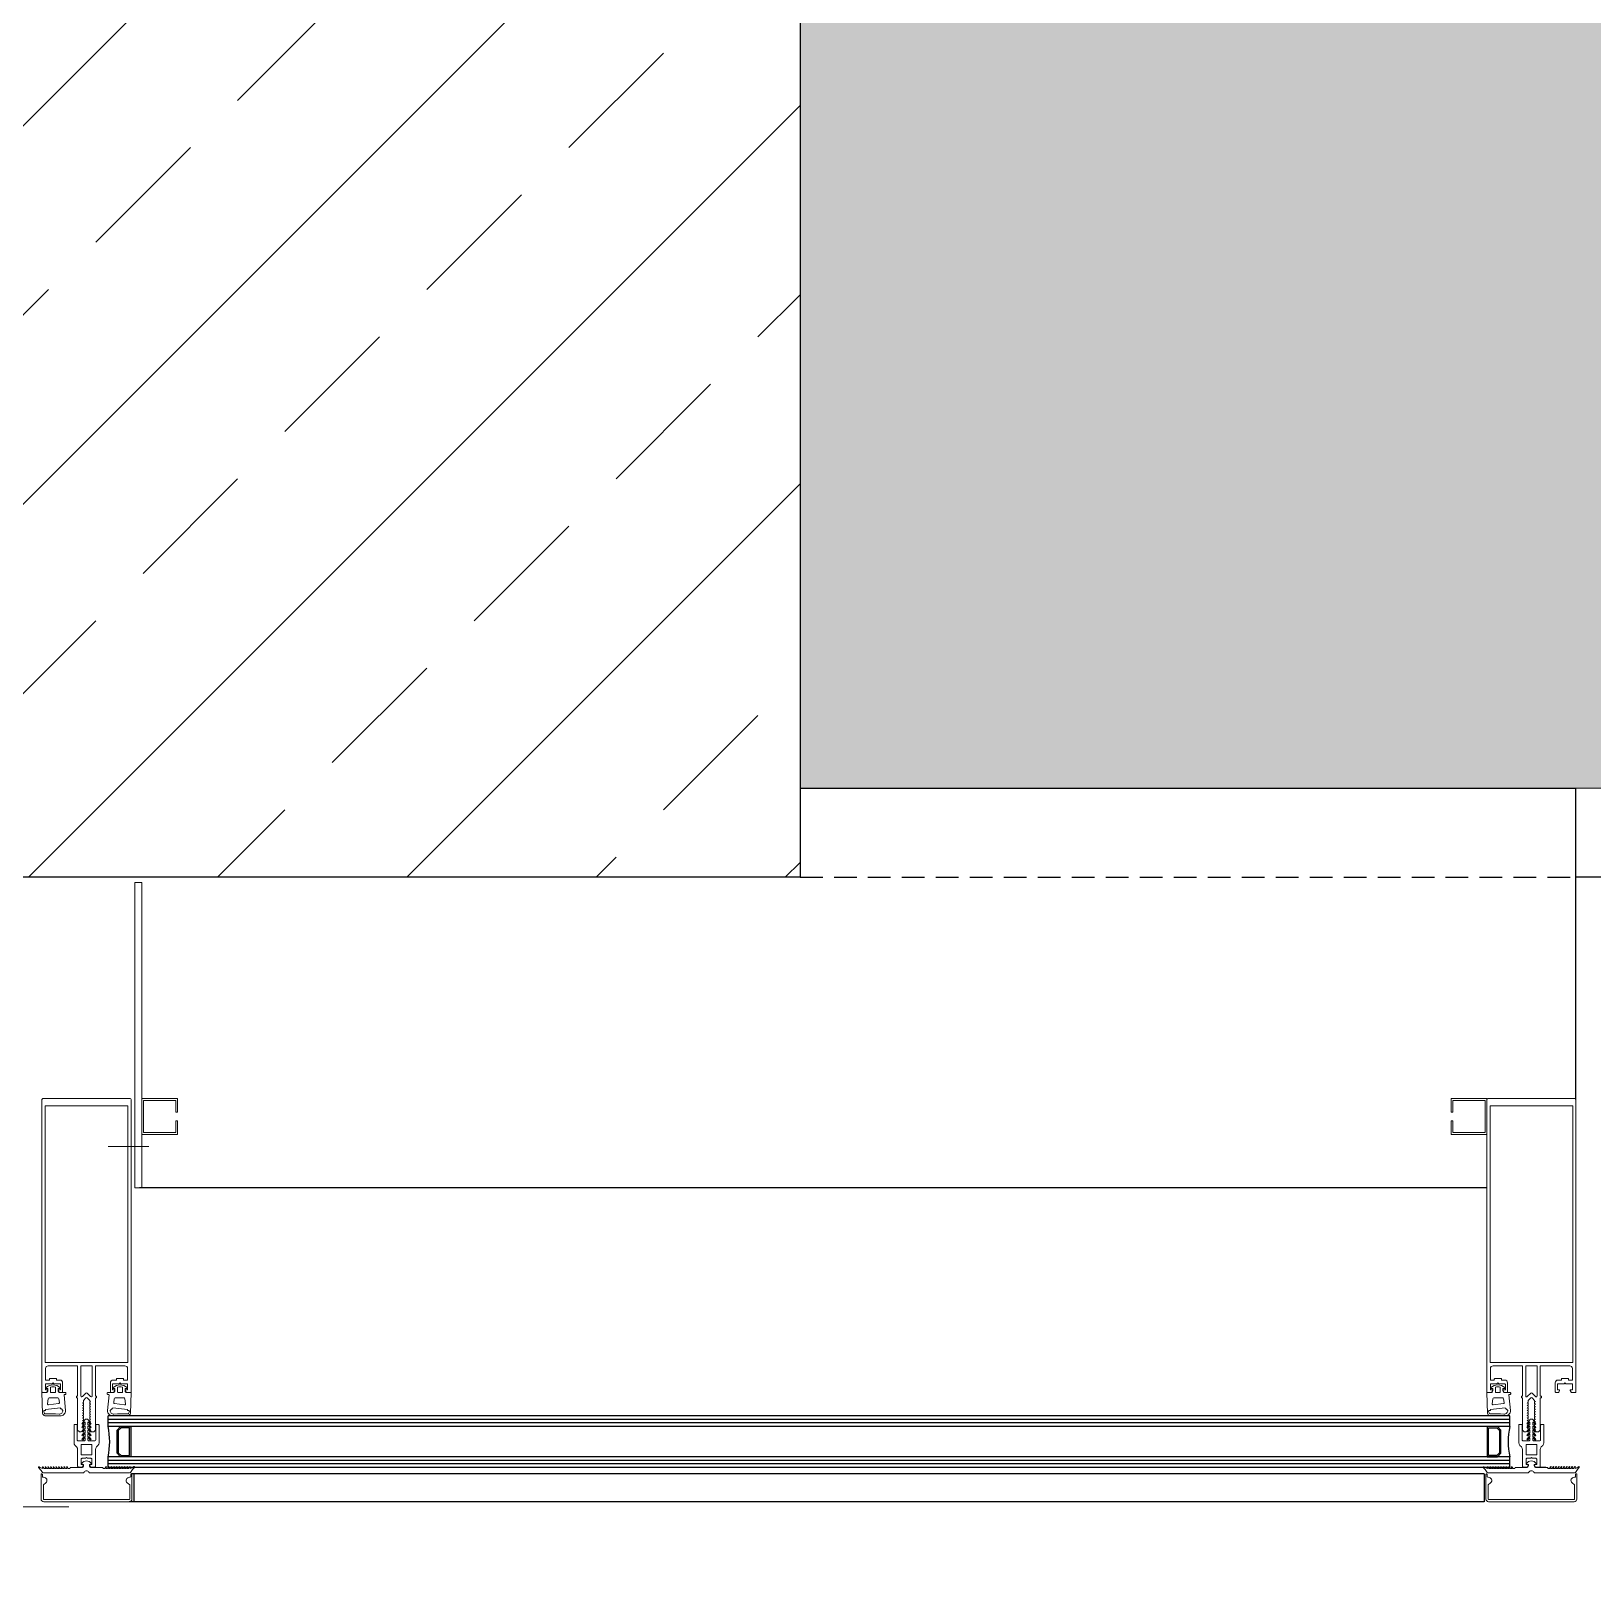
# Model space of a CAD drawing. Header units: metres. Extents: x -11920 to 1298, y -8631 to 433.
# Drawn here: x -4241.5 to -4154, y -8446 to -8358.5 of the extents above; entities that cross this region are included whole.
import ezdxf

# ---------------------------------------------------------------- set-up
doc = ezdxf.new("R2010")
doc.units = ezdxf.units.M
doc.header["$LTSCALE"] = 0.01
doc.header["$MEASUREMENT"] = 0
doc.linetypes.add('HIDDEN', pattern=[9.525, 6.35, -3.175])
doc.layers.get('0').update_dxf_attribs({"color": 30, "lineweight": 0})
for name, color, linetype in [('AG-ELEV-02', 152, 'Continuous'), ('AG-HIDDEN', 9, 'HIDDEN'), ('CAM', 1, 'Continuous'), ('V-0_Hatch_Concrete', 252, 'Continuous'), ('V-2_Column', 160, 'Continuous')]:
    doc.layers.add(name, color=color, linetype=linetype)
doc.layers.add('AG-Profile_Aluminium', color=122, linetype='Continuous', lineweight=9)
doc.layers.add('DOS-AG-Floor_PVC', color=91, linetype='Continuous', lineweight=15)

# ---------------------------------------------------------------- blocks, each defined once
blk = doc.blocks.new('150714_ARSA$0$KOLON 80X120')
at = {"layer": 'V-0_Hatch_Concrete'}
h = blk.add_hatch(dxfattribs=at)
h.set_pattern_fill('ANSI33', color=256, scale=60)
h.set_pattern_definition([(45, (-19036.79, -4512.143), (-10.606602, 10.606602), []), (45, (-19026.183, -4512.143), (-10.606602, 10.606602), [7.5, -3.75])])
h.paths.add_polyline_path([(0, 100), (80, 100), (80, 0), (0, 0)])
blk.add_lwpolyline([(0, 100), (80, 100), (80, 0), (0, 0), (0, 100)])
blk = doc.blocks.new('A$C671812AB')
at = {"ltscale": 2.5}
blk.add_line((-17336.1, -3299.42), (-17358.89, -3299.41), dxfattribs=at)
at = {"layer": 'AG-ELEV-02', "ltscale": 2.5}
for p, q in [((-16971.06, -3098.54), (-16536.05, -3098.54)), ((-16536.05, -3273.12), (-16536.05, -3098.54)), ((-15296.05, -3148.54), (-16536.05, -3148.54)), ((-16586.05, -3322.62), (-17341.43, -3322.62))]:
    blk.add_line(p, q, dxfattribs=at)
at = {"layer": 'AG-ELEV-02'}
for p, q in [((-16587.53, -3482.84), (-17345.93, -3482.84)), ((-17344.59, -3482.84), (-17344.59, -3498.54)), ((-16587.53, -3482.84), (-16587.53, -3498.54)), ((-16587.53, -3498.54), (-17347.08, -3498.54))]:
    blk.add_line(p, q, dxfattribs=at)
at = {"layer": 'AG-HIDDEN', "ltscale": 200}
blk.add_line((-16971.06, -3148.54), (-16536.05, -3148.54), dxfattribs=at)
at = {"layer": 'AG-Profile_Aluminium'}
blk.add_line((-17381.05, -3501.42), (-17408.6, -3501.42), dxfattribs=at)
for points in [[(-17340.03, -3151.54), (-17344.03, -3151.54), (-17344.05, -3322.62), (-17340.05, -3322.62), (-17340.03, -3151.54)], [(-17321.05, -3280.12), (-17320.05, -3280.12), (-17321.05, -3280.12), (-17321.05, -3273.62), (-17339.05, -3273.62), (-17339.05, -3291.62), (-17321.05, -3291.62), (-17321.05, -3285.12), (-17320.05, -3285.12), (-17320.05, -3292.62), (-17340.05, -3292.62), (-17340.05, -3272.62), (-17320.05, -3272.62), (-17320.05, -3280.12)], [(-16605.05, -3280.12), (-16606.05, -3280.12), (-16605.05, -3280.12), (-16605.05, -3273.62), (-16587.05, -3273.62), (-16587.05, -3291.62), (-16605.05, -3291.62), (-16605.05, -3285.12), (-16606.05, -3285.12), (-16606.05, -3292.62), (-16586.05, -3292.62), (-16586.05, -3272.62), (-16606.05, -3272.62), (-16606.05, -3280.12)]]:
    blk.add_lwpolyline(points, dxfattribs=at)
for points in [[(-17355.25, -3436.29), (-17355.68, -3437.12, -0.280185), (-17356.13, -3437.39), (-17357.15, -3437.39, -0.414214), (-17357.65, -3436.89), (-17357.65, -3431.89, -0.414214), (-17356.15, -3430.39), (-17354.25, -3430.39), (-17354.25, -3429.89, -0.414214), (-17353.75, -3429.39), (-17350.75, -3429.39, -0.414214), (-17350.25, -3429.89), (-17350.25, -3430.39), (-17348.05, -3430.39), (-17348.05, -3423.89, 0.414214), (-17349.55, -3422.39), (-17366.05, -3422.39), (-17366.05, -3439.39), (-17365.45, -3439.39), (-17365.45, -3440.19, -0.414898), (-17365.65, -3440.39), (-17366.05, -3440.39), (-17366.05, -3458.39), (-17367.05, -3459.39), (-17368.04, -3459.39, -0.401727), (-17369.25, -3458.27), (-17368.75, -3457.98), (-17369.25, -3457.7), (-17369.25, -3456.86), (-17369.25, -3456.86), (-17368.75, -3456.57), (-17369.25, -3456.28), (-17369.25, -3455.45), (-17368.75, -3455.16), (-17369.25, -3454.87), (-17369.25, -3454.04), (-17368.75, -3453.75), (-17369.25, -3453.46), (-17369.25, -3452.62), (-17368.75, -3452.34), (-17369.25, -3452.05), (-17369.25, -3451.21), (-17368.75, -3450.92), (-17369.25, -3450.64), (-17369.25, -3449.8), (-17368.75, -3449.51), (-17369.25, -3449.22), (-17369.25, -3448.39), (-17368.75, -3448.1), (-17369.25, -3447.81), (-17369.25, -3446.98), (-17368.75, -3446.69), (-17369.25, -3446.4), (-17369.25, -3445.56), (-17368.75, -3445.28), (-17369.25, -3444.99), (-17369.25, -3444.15), (-17368.75, -3443.86), (-17369.25, -3443.58), (-17369.25, -3442.74), (-17368.75, -3442.45), (-17369.25, -3442.16), (-17369.25, -3441.72), (-17370.7, -3440.28, 0.414204), (-17371.41, -3440.28), (-17372.85, -3441.72), (-17372.85, -3442.87), (-17373.35, -3443.16), (-17372.85, -3443.45), (-17372.85, -3444.28), (-17373.35, -3444.57), (-17372.85, -3444.86), (-17372.85, -3445.69), (-17373.35, -3445.98), (-17372.85, -3446.27), (-17372.85, -3447.11), (-17373.35, -3447.39), (-17372.85, -3447.68), (-17372.85, -3448.52), (-17373.35, -3448.81), (-17372.85, -3449.09), (-17372.85, -3449.93), (-17373.35, -3450.22), (-17372.85, -3450.51), (-17372.85, -3451.34), (-17373.35, -3451.63), (-17372.85, -3451.92), (-17372.85, -3452.75), (-17373.35, -3453.04), (-17372.85, -3453.33), (-17372.85, -3454.17), (-17373.35, -3454.45), (-17372.85, -3454.74), (-17372.85, -3455.58), (-17373.35, -3455.87), (-17372.85, -3456.15), (-17372.85, -3456.99), (-17373.35, -3457.28), (-17372.85, -3457.57), (-17372.85, -3458.4), (-17373.35, -3458.69), (-17373.06, -3458.86, -0.259555), (-17374.05, -3459.39), (-17375.05, -3459.39), (-17376.05, -3458.39), (-17376.05, -3440.39), (-17376.45, -3440.39, -0.414214), (-17376.65, -3440.19), (-17376.65, -3439.39), (-17376.05, -3439.39), (-17376.05, -3422.39), (-17392.55, -3422.39, 0.414214), (-17394.05, -3423.89), (-17394.05, -3430.39), (-17391.85, -3430.39), (-17391.85, -3429.89, -0.414214), (-17391.35, -3429.39), (-17388.35, -3429.39, -0.414214), (-17387.85, -3429.89), (-17387.85, -3430.39), (-17385.95, -3430.39, -0.414214), (-17384.45, -3431.89), (-17384.45, -3436.89, -0.414214), (-17384.95, -3437.39), (-17385.98, -3437.39, -0.280185), (-17386.42, -3437.12), (-17386.85, -3436.29), (-17386.85, -3435.89), (-17385.65, -3435.89), (-17385.65, -3432.89, 0.414214), (-17386.15, -3432.39), (-17389.35, -3432.39), (-17389.85, -3431.89), (-17390.35, -3432.39), (-17393.55, -3432.39, 0.414214), (-17394.05, -3432.89), (-17394.05, -3435.89), (-17392.85, -3435.89), (-17392.85, -3436.29), (-17393.28, -3437.12, -0.280185), (-17393.73, -3437.39), (-17395.55, -3437.39, -0.414214), (-17396.05, -3436.89), (-17396.05, -3273.12, -0.414214), (-17395.55, -3272.62), (-17346.56, -3272.62, -0.400911), (-17346.05, -3273.12), (-17346.05, -3436.89, -0.414214), (-17346.55, -3437.39), (-17348.38, -3437.39, -0.280185), (-17348.82, -3437.12), (-17349.25, -3436.29), (-17349.25, -3435.89), (-17348.05, -3435.89), (-17348.05, -3432.89, 0.414214), (-17348.55, -3432.39), (-17351.75, -3432.39), (-17352.25, -3431.89), (-17352.75, -3432.39), (-17355.95, -3432.39, 0.414214), (-17356.45, -3432.89), (-17356.45, -3435.89), (-17355.25, -3435.89)], [(-16545.25, -3436.29), (-16545.68, -3437.12, -0.280185), (-16546.13, -3437.39), (-16547.15, -3437.39, -0.414214), (-16547.65, -3436.89), (-16547.65, -3431.89, -0.414214), (-16546.15, -3430.39), (-16544.25, -3430.39), (-16544.25, -3429.89, -0.414214), (-16543.75, -3429.39), (-16540.75, -3429.39, -0.414214), (-16540.25, -3429.89), (-16540.25, -3430.39), (-16538.05, -3430.39), (-16538.05, -3423.89, 0.414214), (-16539.55, -3422.39), (-16556.05, -3422.39), (-16556.05, -3439.39), (-16555.45, -3439.39), (-16555.45, -3440.19, -0.414898), (-16555.65, -3440.39), (-16556.05, -3440.39), (-16556.05, -3458.39), (-16557.05, -3459.39), (-16558.04, -3459.39, -0.401727), (-16559.25, -3458.27), (-16558.75, -3457.98), (-16559.25, -3457.7), (-16559.25, -3456.86), (-16559.25, -3456.86), (-16558.75, -3456.57), (-16559.25, -3456.28), (-16559.25, -3455.45), (-16558.75, -3455.16), (-16559.25, -3454.87), (-16559.25, -3454.04), (-16558.75, -3453.75), (-16559.25, -3453.46), (-16559.25, -3452.62), (-16558.75, -3452.34), (-16559.25, -3452.05), (-16559.25, -3451.21), (-16558.75, -3450.92), (-16559.25, -3450.64), (-16559.25, -3449.8), (-16558.75, -3449.51), (-16559.25, -3449.22), (-16559.25, -3448.39), (-16558.75, -3448.1), (-16559.25, -3447.81), (-16559.25, -3446.98), (-16558.75, -3446.69), (-16559.25, -3446.4), (-16559.25, -3445.56), (-16558.75, -3445.28), (-16559.25, -3444.99), (-16559.25, -3444.15), (-16558.75, -3443.86), (-16559.25, -3443.58), (-16559.25, -3442.74), (-16558.75, -3442.45), (-16559.25, -3442.16), (-16559.25, -3441.72), (-16560.7, -3440.28, 0.414204), (-16561.41, -3440.28), (-16562.85, -3441.72), (-16562.85, -3442.87), (-16563.35, -3443.16), (-16562.85, -3443.45), (-16562.85, -3444.28), (-16563.35, -3444.57), (-16562.85, -3444.86), (-16562.85, -3445.69), (-16563.35, -3445.98), (-16562.85, -3446.27), (-16562.85, -3447.11), (-16563.35, -3447.39), (-16562.85, -3447.68), (-16562.85, -3448.52), (-16563.35, -3448.81), (-16562.85, -3449.09), (-16562.85, -3449.93), (-16563.35, -3450.22), (-16562.85, -3450.51), (-16562.85, -3451.34), (-16563.35, -3451.63), (-16562.85, -3451.92), (-16562.85, -3452.75), (-16563.35, -3453.04), (-16562.85, -3453.33), (-16562.85, -3454.17), (-16563.35, -3454.45), (-16562.85, -3454.74), (-16562.85, -3455.58), (-16563.35, -3455.87), (-16562.85, -3456.15), (-16562.85, -3456.99), (-16563.35, -3457.28), (-16562.85, -3457.57), (-16562.85, -3458.4), (-16563.35, -3458.69), (-16563.06, -3458.86, -0.259555), (-16564.05, -3459.39), (-16565.05, -3459.39), (-16566.05, -3458.39), (-16566.05, -3440.39), (-16566.45, -3440.39, -0.414214), (-16566.65, -3440.19), (-16566.65, -3439.39), (-16566.05, -3439.39), (-16566.05, -3422.39), (-16582.55, -3422.39, 0.414214), (-16584.05, -3423.89), (-16584.05, -3430.39), (-16581.85, -3430.39), (-16581.85, -3429.89, -0.414214), (-16581.35, -3429.39), (-16578.35, -3429.39, -0.414214), (-16577.85, -3429.89), (-16577.85, -3430.39), (-16575.95, -3430.39, -0.414214), (-16574.45, -3431.89), (-16574.45, -3436.89, -0.414214), (-16574.95, -3437.39), (-16575.98, -3437.39, -0.280185), (-16576.42, -3437.12), (-16576.85, -3436.29), (-16576.85, -3435.89), (-16575.65, -3435.89), (-16575.65, -3432.89, 0.414214), (-16576.15, -3432.39), (-16579.35, -3432.39), (-16579.85, -3431.89), (-16580.35, -3432.39), (-16583.55, -3432.39, 0.414214), (-16584.05, -3432.89), (-16584.05, -3435.89), (-16582.85, -3435.89), (-16582.85, -3436.29), (-16583.28, -3437.12, -0.280185), (-16583.73, -3437.39), (-16585.55, -3437.39, -0.414214), (-16586.05, -3436.89), (-16586.05, -3273.12, -0.414214), (-16585.55, -3272.62), (-16536.56, -3272.62, -0.400911), (-16536.05, -3273.12), (-16536.05, -3436.89, -0.414214), (-16536.55, -3437.39), (-16538.38, -3437.39, -0.280185), (-16538.82, -3437.12), (-16539.25, -3436.29), (-16539.25, -3435.89), (-16538.05, -3435.89), (-16538.05, -3432.89, 0.414214), (-16538.55, -3432.39), (-16541.75, -3432.39), (-16542.25, -3431.89), (-16542.75, -3432.39), (-16545.95, -3432.39, 0.414214), (-16546.45, -3432.89), (-16546.45, -3435.89), (-16545.25, -3435.89)], [(-17370.7, -3437.66, 0.414204), (-17371.41, -3437.66), (-17373.35, -3439.6, -0.668177), (-17374.2, -3439.25), (-17374.2, -3422.39), (-17367.9, -3422.39), (-17367.9, -3439.25, -0.668169), (-17368.76, -3439.6)], [(-16560.7, -3437.66, 0.414204), (-16561.41, -3437.66), (-16563.35, -3439.6, -0.668177), (-16564.2, -3439.25), (-16564.2, -3422.39), (-16557.9, -3422.39), (-16557.9, -3439.25, -0.668169), (-16558.76, -3439.6)], [(-17369.27, -3477.69), (-17369.27, -3478.09), (-17368.84, -3478.92, 0.280182), (-17368.39, -3479.19), (-17366.57, -3479.19, 0.414214), (-17366.07, -3478.69), (-17366.07, -3469.22, -0.198912), (-17365.48, -3467.8), (-17364.65, -3466.97, 0.198912), (-17364.07, -3465.56), (-17364.07, -3455.69, 0.414214), (-17364.57, -3455.19), (-17365.37, -3455.19, 0.414214), (-17365.87, -3455.69), (-17365.87, -3463.89, -0.414156), (-17366.37, -3464.39), (-17369.77, -3464.39, -0.414272), (-17370.27, -3463.89), (-17370.27, -3462.9, -0.414214), (-17370.17, -3462.8), (-17369.89, -3462.8, -0.244698), (-17369.81, -3462.84), (-17369.11, -3463.83, 0.414214), (-17368.83, -3463.88), (-17368.51, -3463.65), (-17369.44, -3462.33, 0.244698), (-17369.68, -3462.2), (-17369.97, -3462.2, -0.414214), (-17370.27, -3461.9), (-17370.27, -3460.67, -0.414214), (-17370.17, -3460.57), (-17369.89, -3460.57, -0.244698), (-17369.81, -3460.61), (-17369.11, -3461.6, 0.414214), (-17368.83, -3461.65), (-17368.51, -3461.42), (-17369.44, -3460.1, 0.244698), (-17369.68, -3459.97), (-17369.97, -3459.97, -0.414214), (-17370.27, -3459.67), (-17370.27, -3458.44, -0.414214), (-17370.17, -3458.34), (-17369.89, -3458.34, -0.244698), (-17369.81, -3458.38), (-17369.11, -3459.37, 0.414214), (-17368.83, -3459.42), (-17368.51, -3459.19), (-17369.44, -3457.87, 0.244698), (-17369.68, -3457.74), (-17369.97, -3457.74, -0.414214), (-17370.27, -3457.44), (-17370.27, -3456.21, -0.414214), (-17370.17, -3456.11), (-17369.89, -3456.11, -0.244698), (-17369.81, -3456.15), (-17369.11, -3457.14, 0.414214), (-17368.83, -3457.19), (-17368.51, -3456.96), (-17369.44, -3455.64, 0.244698), (-17369.68, -3455.51), (-17369.97, -3455.51, -0.414214), (-17370.27, -3455.21), (-17370.27, -3453.98, -0.414214), (-17370.17, -3453.88), (-17370.02, -3453.88, -0.244698), (-17369.94, -3453.92), (-17369.11, -3455.1, 0.414214), (-17368.83, -3455.15), (-17368.51, -3454.92), (-17370.12, -3452.61, 0), (-17370.12, -3452.61, 0.244698), (-17370.94, -3452.19), (-17371.2, -3452.19, 0.244698), (-17372.01, -3452.61), (-17373.63, -3454.92), (-17373.3, -3455.15, 0.414214), (-17373.02, -3455.1), (-17372.2, -3453.92, -0.244698), (-17372.11, -3453.88), (-17371.97, -3453.88, -0.414214), (-17371.87, -3453.98), (-17371.87, -3455.21, -0.414214), (-17372.17, -3455.51), (-17372.45, -3455.51, 0.244698), (-17372.7, -3455.64), (-17373.63, -3456.96), (-17373.3, -3457.19, 0.414214), (-17373.02, -3457.14), (-17372.33, -3456.15, -0.244698), (-17372.24, -3456.11), (-17371.97, -3456.11, -0.414214), (-17371.87, -3456.21), (-17371.87, -3457.44, -0.414214), (-17372.17, -3457.74), (-17372.45, -3457.74, 0.244698), (-17372.7, -3457.87), (-17373.63, -3459.19), (-17373.3, -3459.42, 0.414214), (-17373.02, -3459.37), (-17372.33, -3458.38, -0.244698), (-17372.24, -3458.34), (-17371.97, -3458.34, -0.414214), (-17371.87, -3458.44), (-17371.87, -3459.67, -0.414214), (-17372.17, -3459.97), (-17372.45, -3459.97, 0.244698), (-17372.7, -3460.1), (-17373.63, -3461.42), (-17373.3, -3461.65, 0.414214), (-17373.02, -3461.6), (-17372.33, -3460.61, -0.244698), (-17372.24, -3460.57), (-17371.97, -3460.57, -0.414214), (-17371.87, -3460.67), (-17371.87, -3461.9, -0.414214), (-17372.17, -3462.2), (-17372.45, -3462.2, 0.244698), (-17372.7, -3462.33), (-17373.63, -3463.65), (-17373.3, -3463.88, 0.414214), (-17373.02, -3463.83), (-17372.33, -3462.84, -0.244698), (-17372.24, -3462.8), (-17371.97, -3462.8, -0.414214), (-17371.87, -3462.9), (-17371.87, -3463.89, -0.414214), (-17372.37, -3464.39), (-17375.77, -3464.39, -0.414214), (-17376.27, -3463.89), (-17376.27, -3455.69, 0.414214), (-17376.77, -3455.19), (-17377.57, -3455.19, 0.414214), (-17378.07, -3455.69), (-17378.07, -3465.56, 0.198912), (-17377.48, -3466.97), (-17376.65, -3467.8, -0.198912), (-17376.07, -3469.22), (-17376.07, -3478.69, 0.414214), (-17375.57, -3479.19), (-17373.74, -3479.19, 0.280182), (-17373.3, -3478.92), (-17372.87, -3478.09), (-17372.87, -3477.69), (-17374.07, -3477.69), (-17374.07, -3474.69, -0.414214), (-17373.57, -3474.19), (-17371.57, -3474.19), (-17371.07, -3473.69), (-17370.57, -3474.19), (-17368.57, -3474.19, -0.414214), (-17368.07, -3474.69), (-17368.07, -3477.69)], [(-16559.27, -3477.69), (-16559.27, -3478.09), (-16558.84, -3478.92, 0.280182), (-16558.39, -3479.19), (-16556.57, -3479.19, 0.414214), (-16556.07, -3478.69), (-16556.07, -3469.22, -0.198912), (-16555.48, -3467.8), (-16554.65, -3466.97, 0.198912), (-16554.07, -3465.56), (-16554.07, -3455.69, 0.414214), (-16554.57, -3455.19), (-16555.37, -3455.19, 0.414214), (-16555.87, -3455.69), (-16555.87, -3463.89, -0.414156), (-16556.37, -3464.39), (-16559.77, -3464.39, -0.414272), (-16560.27, -3463.89), (-16560.27, -3462.9, -0.414214), (-16560.17, -3462.8), (-16559.89, -3462.8, -0.244698), (-16559.81, -3462.84), (-16559.11, -3463.83, 0.414214), (-16558.83, -3463.88), (-16558.51, -3463.65), (-16559.44, -3462.33, 0.244698), (-16559.68, -3462.2), (-16559.97, -3462.2, -0.414214), (-16560.27, -3461.9), (-16560.27, -3460.67, -0.414214), (-16560.17, -3460.57), (-16559.89, -3460.57, -0.244698), (-16559.81, -3460.61), (-16559.11, -3461.6, 0.414214), (-16558.83, -3461.65), (-16558.51, -3461.42), (-16559.44, -3460.1, 0.244698), (-16559.68, -3459.97), (-16559.97, -3459.97, -0.414214), (-16560.27, -3459.67), (-16560.27, -3458.44, -0.414214), (-16560.17, -3458.34), (-16559.89, -3458.34, -0.244698), (-16559.81, -3458.38), (-16559.11, -3459.37, 0.414214), (-16558.83, -3459.42), (-16558.51, -3459.19), (-16559.44, -3457.87, 0.244698), (-16559.68, -3457.74), (-16559.97, -3457.74, -0.414214), (-16560.27, -3457.44), (-16560.27, -3456.21, -0.414214), (-16560.17, -3456.11), (-16559.89, -3456.11, -0.244698), (-16559.81, -3456.15), (-16559.11, -3457.14, 0.414214), (-16558.83, -3457.19), (-16558.51, -3456.96), (-16559.44, -3455.64, 0.244698), (-16559.68, -3455.51), (-16559.97, -3455.51, -0.414214), (-16560.27, -3455.21), (-16560.27, -3453.98, -0.414214), (-16560.17, -3453.88), (-16560.02, -3453.88, -0.244698), (-16559.94, -3453.92), (-16559.11, -3455.1, 0.414214), (-16558.83, -3455.15), (-16558.51, -3454.92), (-16560.12, -3452.61, 0), (-16560.12, -3452.61, 0.244698), (-16560.94, -3452.19), (-16561.2, -3452.19, 0.244698), (-16562.01, -3452.61), (-16563.63, -3454.92), (-16563.3, -3455.15, 0.414214), (-16563.02, -3455.1), (-16562.2, -3453.92, -0.244698), (-16562.11, -3453.88), (-16561.97, -3453.88, -0.414214), (-16561.87, -3453.98), (-16561.87, -3455.21, -0.414214), (-16562.17, -3455.51), (-16562.45, -3455.51, 0.244698), (-16562.7, -3455.64), (-16563.63, -3456.96), (-16563.3, -3457.19, 0.414214), (-16563.02, -3457.14), (-16562.33, -3456.15, -0.244698), (-16562.24, -3456.11), (-16561.97, -3456.11, -0.414214), (-16561.87, -3456.21), (-16561.87, -3457.44, -0.414214), (-16562.17, -3457.74), (-16562.45, -3457.74, 0.244698), (-16562.7, -3457.87), (-16563.63, -3459.19), (-16563.3, -3459.42, 0.414214), (-16563.02, -3459.37), (-16562.33, -3458.38, -0.244698), (-16562.24, -3458.34), (-16561.97, -3458.34, -0.414214), (-16561.87, -3458.44), (-16561.87, -3459.67, -0.414214), (-16562.17, -3459.97), (-16562.45, -3459.97, 0.244698), (-16562.7, -3460.1), (-16563.63, -3461.42), (-16563.3, -3461.65, 0.414214), (-16563.02, -3461.6), (-16562.33, -3460.61, -0.244698), (-16562.24, -3460.57), (-16561.97, -3460.57, -0.414214), (-16561.87, -3460.67), (-16561.87, -3461.9, -0.414214), (-16562.17, -3462.2), (-16562.45, -3462.2, 0.244698), (-16562.7, -3462.33), (-16563.63, -3463.65), (-16563.3, -3463.88, 0.414214), (-16563.02, -3463.83), (-16562.33, -3462.84, -0.244698), (-16562.24, -3462.8), (-16561.97, -3462.8, -0.414214), (-16561.87, -3462.9), (-16561.87, -3463.89, -0.414214), (-16562.37, -3464.39), (-16565.77, -3464.39, -0.414214), (-16566.27, -3463.89), (-16566.27, -3455.69, 0.414214), (-16566.77, -3455.19), (-16567.57, -3455.19, 0.414214), (-16568.07, -3455.69), (-16568.07, -3465.56, 0.198912), (-16567.48, -3466.97), (-16566.65, -3467.8, -0.198912), (-16566.07, -3469.22), (-16566.07, -3478.69, 0.414214), (-16565.57, -3479.19), (-16563.74, -3479.19, 0.280182), (-16563.3, -3478.92), (-16562.87, -3478.09), (-16562.87, -3477.69), (-16564.07, -3477.69), (-16564.07, -3474.69, -0.414214), (-16563.57, -3474.19), (-16561.57, -3474.19), (-16561.07, -3473.69), (-16560.57, -3474.19), (-16558.57, -3474.19, -0.414214), (-16558.07, -3474.69), (-16558.07, -3477.69)], [(-17371.05, -3497.24), (-17347.08, -3497.24, 0.415475), (-17346.88, -3497.04), (-17346.88, -3489.13), (-17348.21, -3488.02, -0.734294), (-17346.89, -3484.85, 0.180054), (-17346.3, -3484.63), (-17346.3, -3483.2, -1.029401), (-17345.58, -3483.21), (-17345.58, -3497.04, -0.414214), (-17347.08, -3498.54), (-17395.03, -3498.54, -0.414214), (-17396.53, -3497.04), (-17396.53, -3483.21, -1.029594), (-17395.81, -3483.2), (-17395.81, -3484.63, 0.18004), (-17395.22, -3484.85, -0.734976), (-17393.9, -3488.02), (-17395.23, -3489.13), (-17395.23, -3497.04, 0.415536), (-17395.02, -3497.24)], [(-16561.05, -3497.24), (-16537.08, -3497.24, 0.415475), (-16536.88, -3497.04), (-16536.88, -3489.13), (-16538.21, -3488.02, -0.734294), (-16536.89, -3484.85, 0.180054), (-16536.3, -3484.63), (-16536.3, -3483.2, -1.029401), (-16535.58, -3483.21), (-16535.58, -3497.04, -0.414214), (-16537.08, -3498.54), (-16585.03, -3498.54, -0.414214), (-16586.53, -3497.04), (-16586.53, -3483.21, -1.029594), (-16585.81, -3483.2), (-16585.81, -3484.63, 0.18004), (-16585.22, -3484.85, -0.734976), (-16583.9, -3488.02), (-16585.23, -3489.13), (-16585.23, -3497.04, 0.415536), (-16585.02, -3497.24)]]:
    blk.add_lwpolyline(points, format="xyb", close=True, dxfattribs=at)
for points in [[(-17347.9, -3420.54), (-17394.2, -3420.54), (-17394.2, -3276.62), (-17347.9, -3276.62)], [(-16537.9, -3420.54), (-16584.2, -3420.54), (-16584.2, -3276.62), (-16537.9, -3276.62)], [(-17374.07, -3472.19), (-17368.07, -3472.19), (-17368.07, -3466.39), (-17374.07, -3466.39)], [(-16564.07, -3472.19), (-16558.07, -3472.19), (-16558.07, -3466.39), (-16564.07, -3466.39)]]:
    blk.add_lwpolyline(points, close=True, dxfattribs=at)
at = {"layer": 'AG-Profile_Aluminium', "color": 9}
for points in [[(-17385.98, -3450.44, 0.433199), (-17382.79, -3447.45), (-17383.65, -3438.69, -0.414214), (-17383.35, -3438.39), (-17382.95, -3438.39, 0.414214), (-17382.65, -3438.09), (-17382.65, -3437.69, 0.414214), (-17382.95, -3437.39), (-17386, -3437.39, -0.414214), (-17387, -3436.39), (-17387, -3435.09), (-17385.95, -3435.09), (-17385.95, -3434.59, 0.384615), (-17393.75, -3434.59), (-17393.75, -3435.09), (-17392.7, -3435.09), (-17392.7, -3436.39, -0.414214), (-17393.7, -3437.39), (-17396.05, -3437.39), (-17395.72, -3449.04, 0.213288), (-17394.38, -3450.38, -0.005109)], [(-17386.72, -3443.49, 0.425894), (-17386.29, -3442.92), (-17386.62, -3440.81, 0.3686), (-17387.12, -3440.39), (-17392.1, -3440.39, 0.375315), (-17392.59, -3440.82), (-17392.97, -3443.61, 0.490444), (-17392.42, -3444.17)], [(-17388.5, -3434.28, 0.142901), (-17391.2, -3434.28), (-17391.2, -3437.09, 0.414214), (-17390.9, -3437.39), (-17388.8, -3437.39, 0.414214), (-17388.5, -3437.09)], [(-17356.14, -3450.44, -0.433199), (-17359.33, -3447.45), (-17358.46, -3438.69, 0.414214), (-17358.76, -3438.39), (-17359.16, -3438.39, -0.414214), (-17359.46, -3438.09), (-17359.46, -3437.69, -0.414214), (-17359.16, -3437.39), (-17356.11, -3437.39, 0.414214), (-17355.11, -3436.39), (-17355.11, -3435.09), (-17356.16, -3435.09), (-17356.16, -3434.59, -0.384615), (-17348.36, -3434.59), (-17348.36, -3435.09), (-17349.41, -3435.09), (-17349.41, -3436.39, 0.414214), (-17348.41, -3437.39), (-17346.06, -3437.39), (-17346.4, -3449.04, -0.213288), (-17347.74, -3450.38, 0.005109)], [(-17355.4, -3443.49, -0.425894), (-17355.83, -3442.92), (-17355.49, -3440.81, -0.3686), (-17355, -3440.39), (-17350.02, -3440.39, -0.375315), (-17349.53, -3440.82), (-17349.15, -3443.61, -0.490444), (-17349.7, -3444.17)], [(-17353.61, -3434.28, -0.142901), (-17350.91, -3434.28), (-17350.91, -3437.09, -0.414214), (-17351.21, -3437.39), (-17353.31, -3437.39, -0.414214), (-17353.61, -3437.09)], [(-16575.98, -3450.44, 0.433199), (-16572.79, -3447.45), (-16573.65, -3438.69, -0.414214), (-16573.35, -3438.39), (-16572.95, -3438.39, 0.414214), (-16572.65, -3438.09), (-16572.65, -3437.69, 0.414214), (-16572.95, -3437.39), (-16576, -3437.39, -0.414214), (-16577, -3436.39), (-16577, -3435.09), (-16575.95, -3435.09), (-16575.95, -3434.59, 0.384615), (-16583.75, -3434.59), (-16583.75, -3435.09), (-16582.7, -3435.09), (-16582.7, -3436.39, -0.414214), (-16583.7, -3437.39), (-16586.05, -3437.39), (-16585.72, -3449.04, 0.213288), (-16584.38, -3450.38, -0.005109)], [(-16576.72, -3443.49, 0.425894), (-16576.29, -3442.92), (-16576.62, -3440.81, 0.3686), (-16577.12, -3440.39), (-16582.1, -3440.39, 0.375315), (-16582.59, -3440.82), (-16582.97, -3443.61, 0.490444), (-16582.42, -3444.17)], [(-16578.5, -3434.28, 0.142901), (-16581.2, -3434.28), (-16581.2, -3437.09, 0.414214), (-16580.9, -3437.39), (-16578.8, -3437.39, 0.414214), (-16578.5, -3437.09)], [(-17394.57, -3447.39), (-17394.05, -3447.39), (-17393.99, -3446.88), (-17385.73, -3445.9), (-17385.65, -3446.39), (-17385.15, -3446.39), (-17384.29, -3447.41, -0.436697), (-17386.44, -3449.4, 0.010178), (-17394.42, -3449.25, -0.26621), (-17394.74, -3448.74), (-17395.07, -3447.89, -0.414214)], [(-17347.55, -3447.39), (-17348.06, -3447.39), (-17348.13, -3446.88), (-17356.39, -3445.9), (-17356.46, -3446.39), (-17356.96, -3446.39), (-17357.83, -3447.41, 0.436697), (-17355.68, -3449.4, -0.010178), (-17347.7, -3449.25, 0.26621), (-17347.38, -3448.74), (-17347.05, -3447.89, 0.414214)], [(-16584.57, -3447.39), (-16584.05, -3447.39), (-16583.99, -3446.88), (-16575.73, -3445.9), (-16575.65, -3446.39), (-16575.15, -3446.39), (-16574.29, -3447.41, -0.436697), (-16576.44, -3449.4, 0.010178), (-16584.42, -3449.25, -0.26621), (-16584.74, -3448.74), (-16585.07, -3447.89, -0.414214)], [(-17357.42, -3479.07), (-17357.88, -3479.94), (-17358.78, -3479.94), (-17358.43, -3479.07, 0.834458), (-17358.92, -3479.07), (-17359.38, -3479.94), (-17360.28, -3479.94), (-17359.93, -3479.07, 0.834458), (-17360.42, -3479.07), (-17360.88, -3479.94), (-17361.78, -3479.94), (-17361.83, -3479.64, 0.363249), (-17362.08, -3479.44), (-17368.43, -3479.44, -0.414214), (-17369.43, -3478.44), (-17369.43, -3477.64), (-17368.38, -3477.64), (-17368.38, -3477.14, 0.543452), (-17373.78, -3477.14), (-17373.78, -3477.64), (-17372.73, -3477.64), (-17372.73, -3478.44, -0.414214), (-17373.73, -3479.44), (-17380.07, -3479.44, 0.363249), (-17380.32, -3479.64), (-17380.37, -3479.94), (-17381.28, -3479.94), (-17381.82, -3479.15, 0.834458), (-17382.32, -3479.15), (-17381.87, -3479.94), (-17382.78, -3479.94), (-17383.32, -3479.15, 0.834458), (-17383.82, -3479.15), (-17383.37, -3479.94), (-17384.28, -3479.94), (-17384.82, -3479.15, 0.834458), (-17385.32, -3479.15), (-17384.87, -3479.94), (-17385.78, -3479.94), (-17386.32, -3479.15, 0.834458), (-17386.82, -3479.15), (-17386.37, -3479.94), (-17387.28, -3479.94), (-17387.82, -3479.15, 0.834458), (-17388.32, -3479.15), (-17387.87, -3479.94), (-17388.78, -3479.94), (-17389.32, -3479.15, 0.834458), (-17389.82, -3479.15), (-17389.37, -3479.94), (-17390.28, -3479.94), (-17390.82, -3479.15, 0.834458), (-17391.32, -3479.15), (-17390.87, -3479.94), (-17391.78, -3479.94), (-17392.32, -3479.15, 0.834458), (-17392.82, -3479.15), (-17392.37, -3479.94), (-17393.28, -3479.94), (-17393.82, -3479.15, 0.834458), (-17394.32, -3479.15), (-17393.87, -3479.94), (-17394.78, -3479.94), (-17395.32, -3479.15, 0.833224), (-17395.82, -3479.15), (-17395.84, -3479.27, -0.121295), (-17395.56, -3480, -0.083975), (-17397.71, -3478.97, 0.853065), (-17398, -3479.37, -0.075674), (-17396.16, -3481.68, 0.344474), (-17395.19, -3482.44), (-17373.29, -3482.44, 0.253164), (-17372.46, -3481.98, -0.541002), (-17369.69, -3481.98, 0.253164), (-17368.86, -3482.44), (-17346.96, -3482.44, 0.344474), (-17345.99, -3481.68, -0.075525), (-17344.25, -3479.29, 0.853065), (-17344.53, -3478.89, -0.085692), (-17346.59, -3480, -0.114183), (-17346.41, -3479.19), (-17346.43, -3479.07, 0.833224), (-17346.92, -3479.07), (-17347.38, -3479.94), (-17348.28, -3479.94), (-17347.93, -3479.07, 0.834458), (-17348.42, -3479.07), (-17348.88, -3479.94), (-17349.78, -3479.94), (-17349.43, -3479.07, 0.834458), (-17349.92, -3479.07), (-17350.38, -3479.94), (-17351.28, -3479.94), (-17350.93, -3479.07, 0.834458), (-17351.42, -3479.07), (-17351.88, -3479.94), (-17352.78, -3479.94), (-17352.43, -3479.07, 0.834458), (-17352.92, -3479.07), (-17353.38, -3479.94), (-17354.28, -3479.94), (-17353.93, -3479.07, 0.834458), (-17354.42, -3479.07), (-17354.88, -3479.94), (-17355.78, -3479.94), (-17355.43, -3479.07, 0.834458), (-17355.92, -3479.07), (-17356.38, -3479.94), (-17357.28, -3479.94), (-17356.93, -3479.07, 0.834458)]]:
    blk.add_lwpolyline(points, format="xyb", close=True, dxfattribs=at)
blk.add_lwpolyline([(-16570.32, -3479.64), (-16570.37, -3479.94), (-16571.28, -3479.94), (-16571.82, -3479.15, 0.834458), (-16572.32, -3479.15), (-16571.87, -3479.94), (-16572.78, -3479.94), (-16573.32, -3479.15, 0.834458), (-16573.82, -3479.15), (-16573.37, -3479.94), (-16574.28, -3479.94), (-16574.82, -3479.15, 0.834458), (-16575.32, -3479.15), (-16574.87, -3479.94), (-16575.78, -3479.94), (-16576.32, -3479.15, 0.834458), (-16576.82, -3479.15), (-16576.37, -3479.94), (-16577.28, -3479.94), (-16577.82, -3479.15, 0.834458), (-16578.32, -3479.15), (-16577.87, -3479.94), (-16578.78, -3479.94), (-16579.32, -3479.15, 0.834458), (-16579.82, -3479.15), (-16579.37, -3479.94), (-16580.28, -3479.94), (-16580.82, -3479.15, 0.834458), (-16581.32, -3479.15), (-16580.87, -3479.94), (-16581.78, -3479.94), (-16582.32, -3479.15, 0.834458), (-16582.82, -3479.15), (-16582.37, -3479.94), (-16583.28, -3479.94), (-16583.82, -3479.15, 0.834458), (-16584.32, -3479.15), (-16583.87, -3479.94), (-16584.78, -3479.94), (-16585.32, -3479.15, 0.833224), (-16585.82, -3479.15), (-16585.84, -3479.27, -0.121295), (-16585.56, -3480, -0.083975), (-16587.71, -3478.97, 0.853065), (-16588, -3479.37, -0.075674), (-16586.16, -3481.68, 0.344474), (-16585.19, -3482.44), (-16563.29, -3482.44, 0.253164), (-16562.46, -3481.98, -0.541002), (-16559.69, -3481.98, 0.253164), (-16558.86, -3482.44), (-16536.96, -3482.44, 0.344474), (-16535.99, -3481.68, -0.075525), (-16534.25, -3479.29, 0.853065), (-16534.53, -3478.89, -0.085692), (-16536.59, -3480, -0.114183), (-16536.41, -3479.19), (-16536.43, -3479.07, 0.833224), (-16536.92, -3479.07), (-16537.38, -3479.94), (-16538.28, -3479.94), (-16537.93, -3479.07, 0.834458), (-16538.42, -3479.07), (-16538.88, -3479.94), (-16539.78, -3479.94), (-16539.43, -3479.07, 0.834458), (-16539.92, -3479.07), (-16540.38, -3479.94), (-16541.28, -3479.94), (-16540.93, -3479.07, 0.834458), (-16541.42, -3479.07), (-16541.88, -3479.94), (-16542.78, -3479.94), (-16542.43, -3479.07, 0.834458), (-16542.92, -3479.07), (-16543.38, -3479.94), (-16544.28, -3479.94), (-16543.93, -3479.07, 0.834458), (-16544.42, -3479.07), (-16544.88, -3479.94), (-16545.78, -3479.94), (-16545.43, -3479.07, 0.834458), (-16545.92, -3479.07), (-16546.38, -3479.94), (-16547.28, -3479.94), (-16546.93, -3479.07, 0.834458), (-16547.42, -3479.07), (-16547.88, -3479.94), (-16548.78, -3479.94), (-16548.43, -3479.07, 0.834458), (-16548.92, -3479.07), (-16549.38, -3479.94), (-16550.28, -3479.94), (-16549.93, -3479.07, 0.834458), (-16550.42, -3479.07), (-16550.88, -3479.94), (-16551.78, -3479.94), (-16551.83, -3479.64, 0.363249), (-16552.08, -3479.44), (-16558.43, -3479.44, -0.414214), (-16559.43, -3478.44), (-16559.43, -3477.64), (-16558.38, -3477.64), (-16558.38, -3477.14, 0.543452), (-16563.78, -3477.14), (-16563.78, -3477.64), (-16562.73, -3477.64), (-16562.73, -3478.44, -0.414214), (-16563.73, -3479.44), (-16570.07, -3479.44)], format="xyb", dxfattribs=at)
at = {"layer": 'CAM'}
for p, q in [((-16573.14, -3450.39), (-17358.98, -3450.39)), ((-17358.98, -3456.39), (-17358.98, -3450.39)), ((-16573.14, -3452.39), (-17358.98, -3452.39)), ((-16573.14, -3454.39), (-17358.98, -3454.39)), ((-16573.14, -3456.39), (-17358.98, -3456.39)), ((-16573.14, -3456.39), (-16573.14, -3450.39)), ((-16573.14, -3473.39), (-17358.98, -3473.39)), ((-17358.98, -3479.39), (-17358.98, -3473.39)), ((-16573.14, -3475.39), (-17358.98, -3475.39)), ((-16573.14, -3479.39), (-16573.14, -3473.39)), ((-16573.14, -3477.39), (-17358.98, -3477.39)), ((-16573.14, -3479.39), (-17358.98, -3479.39)), ((-16552.94, -3479.39), (-16558.74, -3479.39))]:
    blk.add_line(p, q, dxfattribs=at)
for points in [[(-17346.28, -3456.39), (-17346.28, -3473.39), (-17351.98, -3473.39), (-17353.98, -3471.39), (-17353.98, -3458.39), (-17351.98, -3456.39)], [(-17346.98, -3457.09), (-17351.69, -3457.09), (-17353.28, -3458.68), (-17353.28, -3471.1), (-17351.69, -3472.69), (-17346.98, -3472.69)], [(-16585.84, -3456.39), (-16585.84, -3473.39), (-16580.14, -3473.39), (-16578.14, -3471.39), (-16578.14, -3458.39), (-16580.14, -3456.39)], [(-16585.14, -3457.09), (-16580.43, -3457.09), (-16578.84, -3458.68), (-16578.84, -3471.1), (-16580.43, -3472.69), (-16585.14, -3472.69)]]:
    blk.add_lwpolyline(points, close=True, dxfattribs=at)
for centre, start, end in [((-17398.26, -3464.89), 347.78946, 12.21054), ((-16533.86, -3464.89), 167.78946, 192.21054)]:
    blk.add_arc(centre, 40.19, start, end, dxfattribs=at)

msp = doc.modelspace()

# ---------------------------------------------------------------- hatches: boundary and pattern name
at = {"layer": 'DOS-AG-Floor_PVC'}
h = msp.add_hatch(dxfattribs=at)
h.set_pattern_fill('CROSS', color=256, scale=100, style=0)
h.set_pattern_definition([(0, (-1930.435, -7585.879), (25, 25), [12.5, -37.5]), (90, (-1924.185, -7592.129), (-25, 25), [12.5, -37.5])])
h.paths.add_polyline_path([(-1178.935, -8368.115), (-1178.935, -8568.115), (-1628.935, -8568.115), (-1628.935, -8368.115)], flags=16)
edge = h.paths.add_edge_path()
edge.add_line((-1671.935, -8624.411), (-1134.91, -8624.411))
edge.add_line((-1134.91, -8624.411), (-1134.835, -8285.979))
edge.add_line((-1134.835, -8285.979), (-1134.835, -8285.879))
edge.add_line((-1134.835, -8285.879), (-1091.935, -8285.879))
edge.add_line((-1091.935, -8285.879), (-1091.935, -8406.819))
edge.add_arc((-1090.051, -8155.209), 251.617, 269.57118, 359.84649)
edge.add_line((-838.435, -8155.883), (-838.435, -7585.879))
edge.add_line((-838.435, -7585.879), (-1930.435, -7585.879))
edge.add_line((-1930.435, -7585.879), (-1930.435, -7174.879))
edge.add_line((-1930.435, -7174.879), (-1911.511, -7174.879))
edge.add_line((-1911.511, -7174.879), (-1911.435, -7174.879))
edge.add_line((-1911.435, -7174.879), (-1911.435, -7084.879))
edge.add_line((-1911.435, -7084.879), (-1930.435, -7084.879))
edge.add_line((-1930.435, -7084.879), (-1930.435, -6982.879))
edge.add_line((-1930.435, -6982.879), (-1911.435, -6982.879))
edge.add_line((-1911.435, -6982.879), (-1911.435, -6872.879))
edge.add_line((-1911.435, -6872.879), (-1930.435, -6872.879))
edge.add_line((-1930.435, -6872.879), (-1930.435, -6822.879))
edge.add_line((-1930.435, -6822.879), (-1911.435, -6822.879))
edge.add_line((-1911.435, -6822.879), (-1911.435, -6732.879))
edge.add_line((-1911.435, -6732.879), (-1930.435, -6732.879))
edge.add_line((-1930.435, -6732.879), (-1930.435, -6625.879))
edge.add_line((-1930.435, -6625.879), (-1584.435, -6625.879))
edge.add_line((-1584.435, -6625.879), (-1584.435, -6467.879))
edge.add_line((-1584.435, -6467.879), (-2135.435, -6467.879))
edge.add_line((-2135.435, -6467.879), (-2135.435, -7500.879))
edge.add_line((-2135.435, -7500.879), (-3578.435, -7500.879))
edge.add_line((-3578.435, -7500.879), (-3578.435, -7460.879))
edge.add_line((-3578.435, -7460.879), (-3848.435, -7460.879))
edge.add_line((-3848.435, -7460.879), (-3848.435, -7500.879))
edge.add_line((-3848.435, -7500.879), (-4013.435, -7500.879))
edge.add_line((-4013.435, -7500.879), (-4013.435, -7460.879))
edge.add_line((-4013.435, -7460.879), (-4283.435, -7460.879))
edge.add_line((-4283.435, -7460.879), (-4283.435, -7500.879))
edge.add_line((-4283.435, -7500.879), (-4341.435, -7500.879))
edge.add_line((-4341.435, -7500.879), (-4341.435, -8015.879))
edge.add_line((-4341.435, -8015.879), (-4198.435, -8015.879))
edge.add_line((-4198.435, -8015.879), (-4198.435, -8095.879))
edge.add_line((-4198.435, -8095.879), (-4278.435, -8095.879))
edge.add_line((-4278.435, -8095.879), (-4278.435, -8305.879))
edge.add_line((-4278.435, -8305.879), (-4198.435, -8305.879))
edge.add_line((-4198.435, -8305.879), (-4198.435, -8400.879))
edge.add_line((-4198.435, -8400.879), (-3438.435, -8400.879))
edge.add_line((-3438.435, -8400.879), (-3438.435, -8305.879))
edge.add_line((-3438.435, -8305.879), (-3358.435, -8305.879))
edge.add_line((-3358.435, -8305.879), (-3358.435, -8400.879))
edge.add_line((-3358.435, -8400.879), (-2764.384, -8400.879))
edge.add_line((-2764.384, -8400.879), (-2764.384, -8385.407))
edge.add_line((-2764.384, -8385.407), (-2598.435, -8385.407))
edge.add_line((-2598.435, -8385.407), (-2598.435, -8306.21))
edge.add_line((-2598.435, -8306.21), (-3018.435, -8305.879))
edge.add_line((-3018.435, -8305.879), (-3018.435, -8115.879))
edge.add_line((-3018.435, -8115.879), (-3118.435, -8115.879))
edge.add_line((-3118.435, -8115.879), (-3118.435, -8110.878))
edge.add_line((-3118.435, -8110.878), (-3138.435, -8110.878))
edge.add_line((-3138.435, -8110.878), (-3138.435, -7957.879))
edge.add_line((-3138.435, -7957.879), (-3118.435, -7957.879))
edge.add_line((-3118.435, -7957.879), (-3118.435, -7952.879))
edge.add_line((-3118.435, -7952.879), (-3018.435, -7952.879))
edge.add_line((-3018.435, -7952.879), (-3018.435, -7915.879))
edge.add_line((-3018.435, -7915.879), (-2053.435, -7915.879))
edge.add_line((-2053.435, -7915.879), (-2053.435, -7952.879))
edge.add_line((-2053.435, -7952.879), (-1953.435, -7952.879))
edge.add_line((-1953.435, -7952.879), (-1953.435, -7957.879))
edge.add_line((-1953.435, -7957.879), (-1933.435, -7957.879))
edge.add_line((-1933.435, -7957.879), (-1933.435, -8263.879))
edge.add_line((-1933.435, -8263.879), (-1953.435, -8263.879))
edge.add_line((-1953.435, -8263.879), (-1953.435, -8268.879))
edge.add_line((-1953.435, -8268.879), (-2053.435, -8268.879))
edge.add_line((-2053.435, -8268.879), (-2053.435, -8305.879))
edge.add_line((-2053.435, -8305.879), (-2518.435, -8305.879))
edge.add_line((-2518.435, -8305.879), (-2518.435, -8385.507))
edge.add_line((-2518.435, -8385.507), (-2142.486, -8385.407))
edge.add_line((-2142.486, -8385.407), (-2142.486, -8406.477))
edge.add_line((-2142.486, -8406.477), (-2139.586, -8406.477))
edge.add_line((-2139.586, -8406.477), (-2139.586, -8406.819))
edge.add_line((-2139.586, -8406.819), (-2135.935, -8400.879))
edge.add_line((-2135.935, -8400.879), (-1758.435, -8400.879))
edge.add_line((-1758.435, -8400.879), (-1758.435, -8305.879))
edge.add_line((-1758.435, -8305.879), (-1714.935, -8305.879))
edge.add_line((-1714.935, -8305.879), (-1714.935, -8285.879))
edge.add_line((-1714.935, -8285.879), (-1671.935, -8285.879))
edge.add_line((-1671.935, -8285.879), (-1671.935, -8624.411))

# ---------------------------------------------------------------- linework, layer by layer
msp.add_lwpolyline([(-2135.435, -7500.879), (-3578.435, -7500.879), (-3578.435, -7460.879), (-3848.435, -7460.879), (-3848.435, -7500.879), (-4013.435, -7500.879), (-4013.435, -7460.879), (-4283.435, -7460.879), (-4283.435, -7500.879), (-4341.435, -7500.879), (-4341.435, -8015.879), (-4198.435, -8015.879), (-4198.435, -8095.879), (-4278.435, -8095.879), (-4278.435, -8305.879), (-4198.435, -8305.879), (-4198.435, -8400.879), (-3438.435, -8400.879), (-3438.435, -8305.879), (-3358.435, -8305.879), (-3358.435, -8400.879), (-2764.384, -8400.879)], dxfattribs=at)

# ---------------------------------------------------------------- block references
at = {"xscale": 0.1, "yscale": 0.1, "zscale": 0.1}
msp.add_blockref('A$C671812AB', (-2501.329, -8091.025), dxfattribs=at)
at = {"layer": 'V-2_Column', "lineweight": -2, "transparency": 33554610}
msp.add_blockref('150714_ARSA$0$KOLON 80X120', (-4278.435, -8405.879), dxfattribs=at)

doc.saveas('drawing.dxf')
